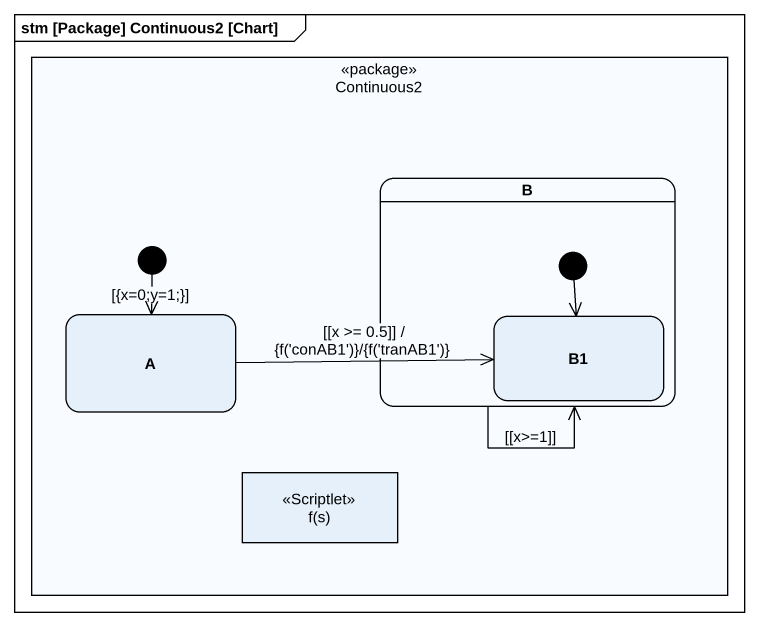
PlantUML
@startuml
mainframe stm [Package] Continuous2 [Chart]
hide empty description
state Continuous2 <<package>> {
  state B {
    state B1
    [*] --> B1
  }
  state A
  state "f(s)" as f_s <<Scriptlet>>
  [*] --> A : [{x=0;y=1;}]
}
B --> B : ~[~[x>=1]]
A -right-> B1 : ~[~[x >= 0.5]] / {f('conAB1')}/{f('tranAB1')}
@enduml
